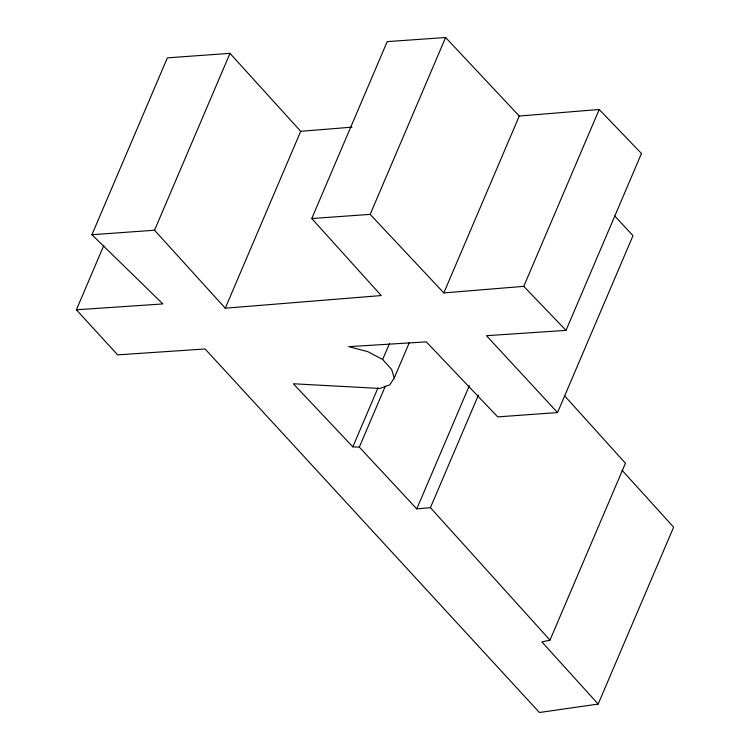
<?xml version="1.0" encoding="UTF-8"?>
<svg xmlns="http://www.w3.org/2000/svg" width="750" height="750" viewBox="0 0 750 750"><rect width="100%" height="100%" fill="white"/><g stroke="black" fill="none" stroke-linecap="round" stroke-linejoin="round"><path stroke-width="1.12" d="M103.809 245.466L76.378 309.788L162.891 303.928L91.931 234.722L167.372 57.844L229.987 53.353L300.712 131.316L351.928 127.162M91.931 234.722L154.537 230.231L229.987 53.353M154.537 230.231L225.272 308.194L300.712 131.316M225.272 308.194L381.234 295.566L311.766 218.513L387.206 41.634L445.613 37.5L519.272 116.044L599.212 109.481L641.466 153.497L566.016 330.375L486.478 335.7L557.55 412.566L632.991 235.688L614.831 216.047M311.766 218.513L370.172 214.378L445.613 37.5M564.478 395.709L625.434 463.247L549.984 640.125L430.416 507.656L416.766 508.903L359.325 447.141L352.828 446.85L293.334 383.766L380.006 388.472L389.766 384.853L394.219 378.038L391.697 369.534L382.659 359.484L389.522 343.406M352.828 446.85L377.981 387.891M359.325 447.141L385.387 386.034M394.219 378.038L409.312 342.656M370.172 214.378L443.822 292.913L519.272 116.044M416.766 508.903L469.35 385.631M443.822 292.913L523.772 286.359L599.212 109.481M430.416 507.656L478.425 395.1M76.378 309.788L117.638 354.862L205.087 348.975L539.419 712.5L598.172 704.062L673.622 527.184L622.05 470.25M549.984 640.125L541.912 641.944L598.172 704.062M557.55 412.566L497.719 416.887L426.291 341.869L348.694 346.65L367.894 351.684L382.659 359.484M523.772 286.359L566.016 330.375"/></g></svg>
